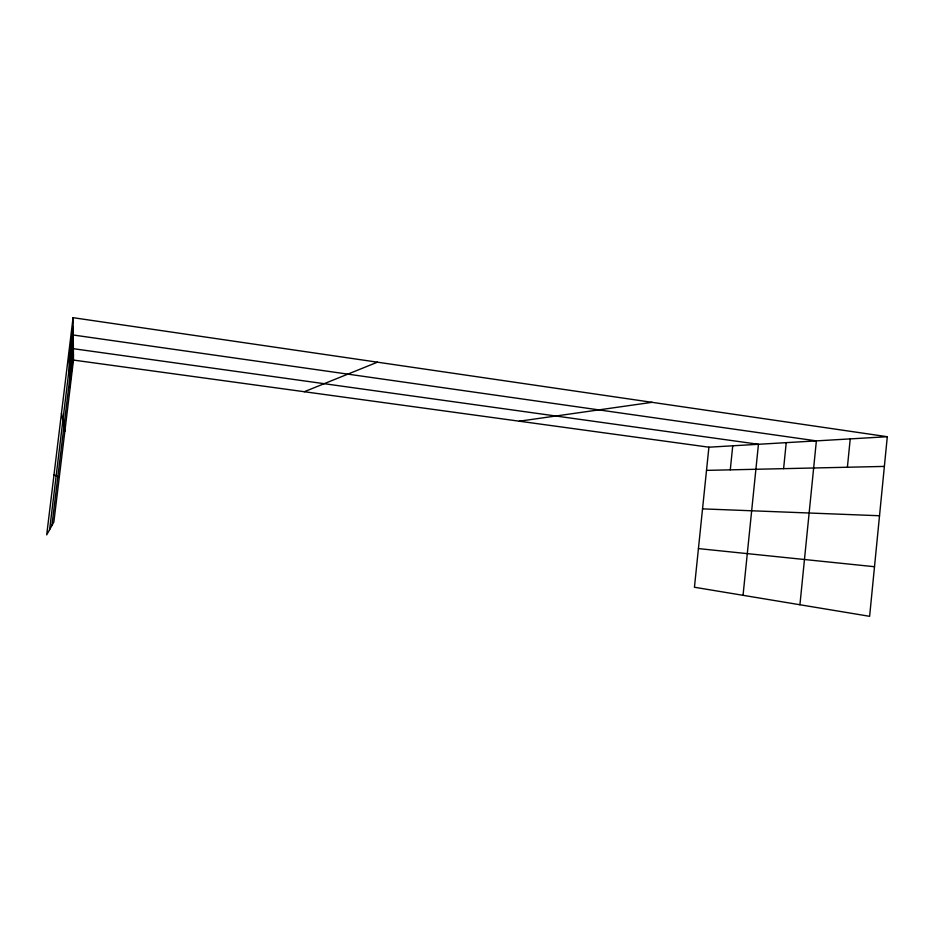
<?xml version="1.0" encoding="UTF-8"?>
<svg xmlns="http://www.w3.org/2000/svg" width="934" height="934" viewBox="0 0 934 934"><rect width="100%" height="100%" fill="white"/><g stroke="black" fill="none" stroke-linecap="round" stroke-linejoin="round"><path stroke-width="1.4" d="M847.395 467.245L850.22 438.898M887.3 436.715L869.624 616.312L694.441 587.252L708.906 447.199L887.3 436.715L73.074 317.688L46.7 534.878L53.857 521.989L73.482 360.08L73.074 317.688M783.603 468.658L786.23 442.658M799.924 604.753L816.374 440.883L73.237 335.002L49.63 529.613M730.271 469.849L732.746 445.798M743.044 595.32L758.443 444.28L73.377 348.697L51.93 525.445M69.046 360.746L73.156 326.818M69.595 372.806L73.307 342.183M70.038 382.59L73.436 354.64M304.286 391.72L377.441 362.182M519.304 421.199L652.025 402.321M706.513 470.374L884.381 466.416M702.531 508.867L879.524 515.743M698.434 548.597L874.504 566.716M73.482 360.08L708.906 447.199M53.985 474.846L59.274 477.286M61.469 413.202L64.843 431.345M68.719 353.566L70.237 386.863"/></g></svg>
